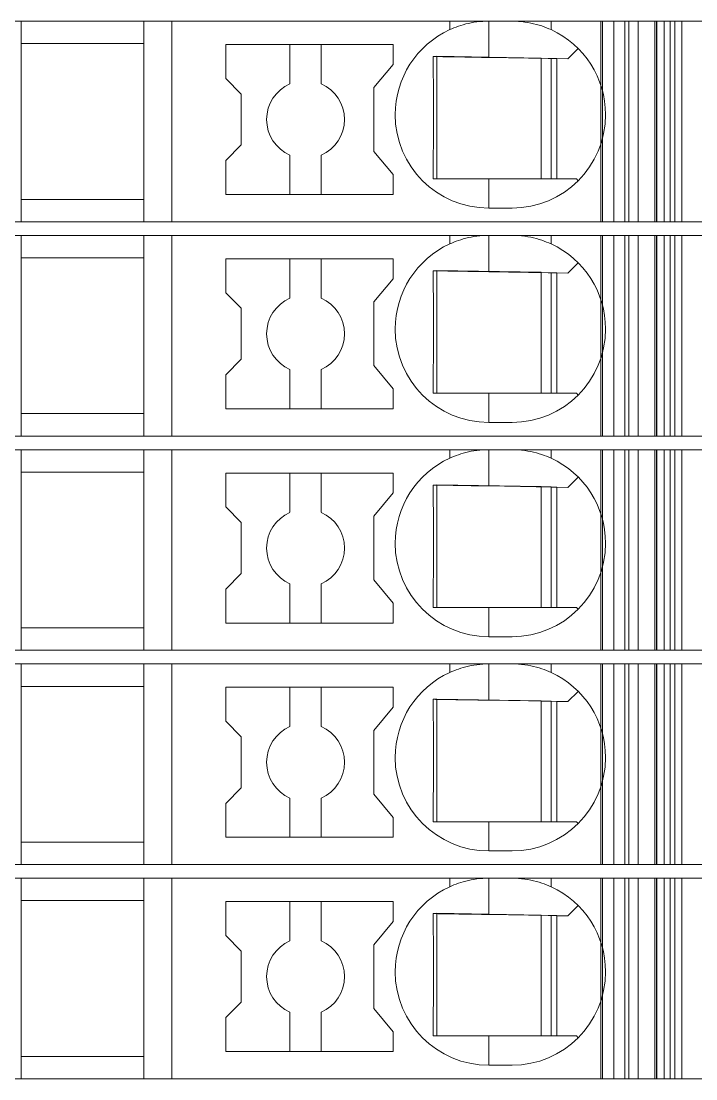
# Model space of a CAD drawing. Header units: millimetres. Extents: x 0 to 1680, y 0 to 1188.
# Drawn here: x 877.05 to 894.37, y 335.65 to 362.8 of the extents above; entities that cross this region are included whole.
import ezdxf
from ezdxf.enums import TextEntityAlignment as Align

# ---------------------------------------------------------------- set-up
doc = ezdxf.new("R2010")
doc.units = ezdxf.units.MM
for name, color, linetype, lineweight in [('EPLAN309', 5, 'Continuous', 5), ('EPLAN493', 5, 'Continuous', 5), ('MAIN-1', 7, 'Continuous', 5), ('MAIN-2', 7, 'Continuous', 5)]:
    doc.layers.add(name, color=color, linetype=linetype, lineweight=lineweight)
doc.styles.add('Tahoma', font='')
doc.styles.get('Tahoma').set_extended_font_data('Tahoma')

# ---------------------------------------------------------------- blocks, each defined once
blk = doc.blocks.new('EPLSYM_LibrarySPECIAL_Symbol12_Variant0_Placement8_1')
at = {"layer": 'EPLAN309', "lineweight": 13, "ltscale": 16}
blk.add_lwpolyline([(0, -5.15), (68.15, -5.15), (68.15, 0), (0, 0)], close=True, dxfattribs=at)
at = {"layer": 'EPLAN493', "color": 5, "style": 'Tahoma'}
blk.add_attdef('17_20450', text='', height=2.3478, dxfattribs=at).set_placement((0, -21.83478), align=Align.MIDDLE_RIGHT)
blk = doc.blocks.new('EPLSYM_LibrarySPECIAL_Symbol12_Variant0_Placement8_2')
at = {"layer": 'EPLAN309', "lineweight": 13, "ltscale": 16}
blk.add_lwpolyline([(0, -5.15), (68.15, -5.15), (68.15, 0), (0, 0)], close=True, dxfattribs=at)
at = {"layer": 'EPLAN493', "color": 5, "style": 'Tahoma'}
blk.add_attdef('17_20450', text='', height=2.3478, dxfattribs=at).set_placement((0, -21.83478), align=Align.MIDDLE_RIGHT)
blk = doc.blocks.new('EPLSYM_LibrarySPECIAL_Symbol12_Variant0_Placement8_3')
at = {"layer": 'EPLAN309', "lineweight": 13, "ltscale": 16}
blk.add_lwpolyline([(0, -5.15), (68.15, -5.15), (68.15, 0), (0, 0)], close=True, dxfattribs=at)
at = {"layer": 'EPLAN493', "color": 5, "style": 'Tahoma'}
blk.add_attdef('17_20450', text='', height=2.3478, dxfattribs=at).set_placement((0, -21.83478), align=Align.MIDDLE_RIGHT)
blk = doc.blocks.new('EPLSYM_LibrarySPECIAL_Symbol12_Variant0_Placement8_4')
at = {"layer": 'EPLAN309', "lineweight": 13, "ltscale": 16}
blk.add_lwpolyline([(0, -5.15), (68.15, -5.15), (68.15, 0), (0, 0)], close=True, dxfattribs=at)
at = {"layer": 'EPLAN493', "color": 5, "style": 'Tahoma'}
blk.add_attdef('17_20450', text='', height=2.3478, dxfattribs=at).set_placement((0, -21.83478), align=Align.MIDDLE_RIGHT)
blk = doc.blocks.new('EPLSYM_LibrarySPECIAL_Symbol12_Variant0_Placement8_5')
at = {"layer": 'EPLAN309', "lineweight": 13, "ltscale": 16}
blk.add_lwpolyline([(0, -5.15), (68.15, -5.15), (68.15, 0), (0, 0)], close=True, dxfattribs=at)
at = {"layer": 'EPLAN493', "color": 5, "style": 'Tahoma'}
blk.add_attdef('17_20450', text='', height=2.3478, dxfattribs=at).set_placement((0, -21.83478), align=Align.MIDDLE_RIGHT)

msp = doc.modelspace()

# ---------------------------------------------------------------- linework, layer by layer
at = {"layer": 'MAIN-1'}
for p, q in [((877.05, 362.8), (880.2, 362.8)), ((877.05, 362.8), (877.05, 357.65)), ((880.919, 362.8), (880.2, 362.8)), ((880.2, 357.65), (880.2, 362.8)), ((888.05, 362.8), (880.919, 362.8)), ((880.919, 362.8), (880.919, 357.65)), ((888.05, 362.8), (889.05, 362.8)), ((888.05, 362.582), (888.05, 362.8)), ((888.463, 362.727), (888.397, 362.709)), ((888.531, 362.743), (888.463, 362.727)), ((888.601, 362.758), (888.531, 362.743)), ((888.673, 362.77), (888.601, 362.758)), ((888.746, 362.781), (888.673, 362.77)), ((888.821, 362.789), (888.746, 362.781)), ((888.897, 362.795), (888.821, 362.789)), ((888.973, 362.799), (888.897, 362.795)), ((889.05, 362.8), (888.973, 362.799)), ((889.05, 361.868), (889.05, 362.8)), ((889.05, 362.8), (889.65, 362.8)), ((889.65, 362.8), (889.732, 362.799)), ((890.65, 362.8), (889.65, 362.8)), ((889.732, 362.799), (889.814, 362.794)), ((889.814, 362.794), (889.896, 362.787)), ((889.896, 362.787), (889.975, 362.778)), ((889.975, 362.778), (890.053, 362.766)), ((890.053, 362.766), (890.13, 362.752)), ((890.13, 362.752), (890.204, 362.735)), ((890.204, 362.735), (890.275, 362.717)), ((890.65, 362.8), (893.704, 362.8)), ((890.65, 362.582), (890.65, 362.8)), ((893.832, 362.8), (893.704, 362.8)), ((893.704, 357.65), (893.704, 362.8)), ((893.832, 362.8), (894.367, 362.8)), ((893.832, 357.65), (893.832, 362.8)), ((888.102, 362.605), (888.05, 362.582)), ((888.156, 362.627), (888.102, 362.605)), ((888.213, 362.649), (888.156, 362.627)), ((888.272, 362.67), (888.213, 362.649)), ((888.333, 362.69), (888.272, 362.67)), ((888.397, 362.709), (888.333, 362.69)), ((890.275, 362.717), (890.345, 362.697)), ((890.345, 362.697), (890.411, 362.676)), ((890.411, 362.676), (890.475, 362.654)), ((890.475, 362.654), (890.536, 362.631)), ((890.536, 362.631), (890.594, 362.606)), ((890.594, 362.606), (890.65, 362.582)), ((877.05, 362.225), (880.2, 362.225)), ((882.3, 362.2), (882.3, 361.329)), ((882.3, 362.2), (886.6, 362.2)), ((883.95, 362.2), (883.95, 361.192)), ((884.75, 361.192), (884.75, 362.2)), ((886.6, 361.689), (886.6, 362.2)), ((891.083, 361.833), (891.347, 362.097)), ((886.1, 361.093), (886.6, 361.689)), ((887.624, 361.892), (887.625, 361.822)), ((887.685, 361.891), (887.624, 361.892)), ((887.625, 361.822), (887.625, 361.75)), ((887.625, 361.75), (887.626, 361.677)), ((887.626, 361.677), (887.627, 361.603)), ((887.746, 361.89), (887.685, 361.891)), ((887.721, 361.891), (887.721, 358.75)), ((887.809, 361.889), (887.746, 361.89)), ((887.873, 361.888), (887.809, 361.889)), ((887.937, 361.887), (887.873, 361.888)), ((888.003, 361.886), (887.937, 361.887)), ((888.071, 361.885), (888.003, 361.886)), ((888.14, 361.884), (888.071, 361.885)), ((888.21, 361.882), (888.14, 361.884)), ((888.283, 361.881), (888.21, 361.882)), ((888.358, 361.88), (888.283, 361.881)), ((888.435, 361.879), (888.358, 361.88)), ((888.514, 361.877), (888.435, 361.879)), ((888.597, 361.876), (888.514, 361.877)), ((888.682, 361.875), (888.597, 361.876)), ((888.771, 361.873), (888.682, 361.875)), ((888.862, 361.871), (888.771, 361.873)), ((888.955, 361.87), (888.862, 361.871)), ((889.05, 361.868), (888.955, 361.87)), ((889.05, 361.868), (891.083, 361.833)), ((890.4, 361.845), (890.4, 358.75)), ((890.65, 358.75), (890.65, 361.84)), ((890.8, 361.838), (890.8, 358.75)), ((887.627, 361.603), (887.628, 361.527)), ((887.628, 361.527), (887.628, 361.449)), ((887.628, 361.449), (887.629, 361.37)), ((887.629, 361.37), (887.63, 361.288)), ((882.7, 360.929), (882.3, 361.329)), ((887.63, 361.288), (887.63, 361.204)), ((887.63, 361.204), (887.631, 361.117)), ((887.631, 361.117), (887.631, 361.026)), ((882.7, 360.929), (882.7, 359.621)), ((886.1, 361.093), (886.1, 359.457)), ((887.631, 361.026), (887.632, 360.932)), ((887.632, 360.932), (887.633, 360.834)), ((887.633, 360.834), (887.633, 360.731)), ((887.633, 360.731), (887.633, 360.624)), ((887.633, 360.624), (887.633, 360.513)), ((887.633, 360.513), (887.634, 360.4)), ((887.634, 360.4), (887.633, 360.279)), ((887.633, 360.047), (887.632, 359.938)), ((887.633, 360.279), (887.633, 360.161)), ((887.633, 360.161), (887.633, 360.047)), ((887.632, 359.834), (887.631, 359.734)), ((887.632, 359.938), (887.632, 359.834)), ((882.7, 359.621), (882.3, 359.221)), ((887.63, 359.548), (887.629, 359.459)), ((887.631, 359.639), (887.63, 359.548)), ((887.631, 359.734), (887.631, 359.639)), ((882.3, 359.221), (882.3, 358.35)), ((883.95, 359.358), (883.95, 358.35)), ((884.75, 359.358), (884.75, 358.35)), ((886.1, 359.457), (886.6, 358.861)), ((887.627, 359.208), (887.626, 359.129)), ((887.628, 359.29), (887.627, 359.208)), ((887.629, 359.459), (887.628, 359.373)), ((887.628, 359.373), (887.628, 359.29)), ((887.625, 359.05), (887.624, 358.974)), ((887.624, 358.974), (887.624, 358.898)), ((887.626, 359.129), (887.625, 359.05)), ((886.6, 358.35), (886.6, 358.861)), ((887.623, 358.824), (887.622, 358.75)), ((887.622, 358.75), (887.683, 358.75)), ((887.624, 358.898), (887.623, 358.824)), ((887.683, 358.75), (887.746, 358.75)), ((887.746, 358.75), (887.809, 358.75)), ((887.809, 358.75), (887.873, 358.75)), ((887.873, 358.75), (887.939, 358.75)), ((887.939, 358.75), (888.005, 358.75)), ((888.005, 358.75), (888.074, 358.75)), ((888.074, 358.75), (888.144, 358.75)), ((888.144, 358.75), (888.215, 358.75)), ((888.215, 358.75), (888.289, 358.75)), ((888.289, 358.75), (888.364, 358.75)), ((888.364, 358.75), (888.442, 358.75)), ((888.442, 358.75), (888.522, 358.75)), ((888.522, 358.75), (888.605, 358.75)), ((888.605, 358.75), (888.69, 358.75)), ((888.69, 358.75), (888.778, 358.75)), ((888.778, 358.75), (888.867, 358.75)), ((888.867, 358.75), (888.958, 358.75)), ((888.958, 358.75), (889.05, 358.75)), ((889.05, 358.75), (891.3, 358.75)), ((889.05, 358.75), (889.05, 358)), ((891.347, 358.703), (891.3, 358.75)), ((877.05, 358.225), (880.2, 358.225)), ((886.6, 358.35), (882.3, 358.35)), ((889.65, 358), (889.05, 358)), ((877.05, 357.65), (880.2, 357.65)), ((880.919, 357.65), (880.2, 357.65)), ((880.919, 357.65), (893.704, 357.65)), ((892.544, 357.65), (892.544, 357.65)), ((892.65, 357.65), (892.65, 357.65)), ((893.832, 357.65), (893.704, 357.65)), ((893.832, 357.65), (894.367, 357.65)), ((877.05, 357.3), (880.2, 357.3)), ((877.05, 357.3), (877.05, 352.15)), ((880.919, 357.3), (880.2, 357.3)), ((880.2, 352.15), (880.2, 357.3)), ((888.05, 357.3), (880.919, 357.3)), ((880.919, 357.3), (880.919, 352.15)), ((888.05, 357.3), (889.05, 357.3)), ((888.05, 357.082), (888.05, 357.3)), ((888.897, 357.295), (888.821, 357.289)), ((888.973, 357.299), (888.897, 357.295)), ((889.05, 357.3), (888.973, 357.299)), ((889.05, 356.368), (889.05, 357.3)), ((889.05, 357.3), (889.65, 357.3)), ((889.65, 357.3), (889.732, 357.299)), ((890.65, 357.3), (889.65, 357.3)), ((889.732, 357.299), (889.814, 357.294)), ((889.814, 357.294), (889.896, 357.287)), ((890.65, 357.3), (893.704, 357.3)), ((890.65, 357.082), (890.65, 357.3)), ((893.832, 357.3), (893.704, 357.3)), ((893.704, 352.15), (893.704, 357.3)), ((893.832, 357.3), (894.367, 357.3)), ((893.832, 352.15), (893.832, 357.3)), ((888.102, 357.105), (888.05, 357.082)), ((888.156, 357.127), (888.102, 357.105)), ((888.213, 357.149), (888.156, 357.127)), ((888.272, 357.17), (888.213, 357.149)), ((888.333, 357.19), (888.272, 357.17)), ((888.397, 357.209), (888.333, 357.19)), ((888.463, 357.227), (888.397, 357.209)), ((888.531, 357.243), (888.463, 357.227)), ((888.601, 357.258), (888.531, 357.243)), ((888.673, 357.27), (888.601, 357.258)), ((888.746, 357.281), (888.673, 357.27)), ((888.821, 357.289), (888.746, 357.281)), ((889.896, 357.287), (889.975, 357.278)), ((889.975, 357.278), (890.053, 357.266)), ((890.053, 357.266), (890.13, 357.252)), ((890.13, 357.252), (890.204, 357.235)), ((890.204, 357.235), (890.275, 357.217)), ((890.275, 357.217), (890.345, 357.197)), ((890.345, 357.197), (890.411, 357.176)), ((890.411, 357.176), (890.475, 357.154)), ((890.475, 357.154), (890.536, 357.131)), ((890.536, 357.131), (890.594, 357.106)), ((890.594, 357.106), (890.65, 357.082)), ((877.05, 356.725), (880.2, 356.725)), ((882.3, 356.7), (882.3, 355.829)), ((882.3, 356.7), (886.6, 356.7)), ((883.95, 356.7), (883.95, 355.692)), ((884.75, 355.692), (884.75, 356.7)), ((886.6, 356.189), (886.6, 356.7)), ((891.083, 356.333), (891.347, 356.597)), ((887.624, 356.392), (887.625, 356.322)), ((887.685, 356.391), (887.624, 356.392)), ((887.625, 356.322), (887.625, 356.25)), ((887.625, 356.25), (887.626, 356.177)), ((887.746, 356.39), (887.685, 356.391)), ((887.721, 356.391), (887.721, 353.25)), ((887.809, 356.389), (887.746, 356.39)), ((887.873, 356.388), (887.809, 356.389)), ((887.937, 356.387), (887.873, 356.388)), ((888.003, 356.386), (887.937, 356.387)), ((888.071, 356.385), (888.003, 356.386)), ((888.14, 356.384), (888.071, 356.385)), ((888.21, 356.382), (888.14, 356.384)), ((888.283, 356.381), (888.21, 356.382)), ((888.358, 356.38), (888.283, 356.381)), ((888.435, 356.379), (888.358, 356.38)), ((888.514, 356.377), (888.435, 356.379)), ((888.597, 356.376), (888.514, 356.377)), ((888.682, 356.375), (888.597, 356.376)), ((888.771, 356.373), (888.682, 356.375)), ((888.862, 356.371), (888.771, 356.373)), ((888.955, 356.37), (888.862, 356.371)), ((889.05, 356.368), (888.955, 356.37)), ((889.05, 356.368), (891.083, 356.333)), ((890.4, 356.345), (890.4, 353.25)), ((890.65, 353.25), (890.65, 356.34)), ((890.8, 356.338), (890.8, 353.25)), ((886.1, 355.593), (886.6, 356.189)), ((887.626, 356.177), (887.627, 356.103)), ((887.627, 356.103), (887.628, 356.027)), ((887.628, 356.027), (887.628, 355.949)), ((887.628, 355.949), (887.629, 355.87)), ((882.7, 355.429), (882.3, 355.829)), ((887.629, 355.87), (887.63, 355.788)), ((887.63, 355.788), (887.63, 355.704)), ((887.63, 355.704), (887.631, 355.617)), ((882.7, 355.429), (882.7, 354.121)), ((886.1, 355.593), (886.1, 353.957)), ((887.631, 355.617), (887.631, 355.526)), ((887.631, 355.526), (887.632, 355.432)), ((887.632, 355.432), (887.633, 355.334)), ((887.633, 355.334), (887.633, 355.231)), ((887.633, 355.231), (887.633, 355.124)), ((887.633, 355.124), (887.633, 355.013)), ((887.633, 355.013), (887.634, 354.9)), ((887.634, 354.9), (887.633, 354.779)), ((887.633, 354.779), (887.633, 354.661)), ((887.633, 354.661), (887.633, 354.547)), ((887.632, 354.334), (887.631, 354.234)), ((887.633, 354.547), (887.632, 354.438)), ((887.632, 354.438), (887.632, 354.334)), ((882.7, 354.121), (882.3, 353.721)), ((887.63, 354.048), (887.629, 353.959)), ((887.631, 354.139), (887.63, 354.048)), ((887.631, 354.234), (887.631, 354.139)), ((883.95, 353.858), (883.95, 352.85)), ((884.75, 353.858), (884.75, 352.85)), ((886.1, 353.957), (886.6, 353.361)), ((887.628, 353.79), (887.627, 353.708)), ((887.629, 353.959), (887.628, 353.873)), ((887.628, 353.873), (887.628, 353.79)), ((882.3, 353.721), (882.3, 352.85)), ((887.625, 353.55), (887.624, 353.474)), ((887.626, 353.629), (887.625, 353.55)), ((887.627, 353.708), (887.626, 353.629)), ((886.6, 352.85), (886.6, 353.361)), ((887.623, 353.324), (887.622, 353.25)), ((887.622, 353.25), (887.683, 353.25)), ((887.624, 353.398), (887.623, 353.324)), ((887.624, 353.474), (887.624, 353.398)), ((887.683, 353.25), (887.746, 353.25)), ((887.746, 353.25), (887.809, 353.25)), ((887.809, 353.25), (887.873, 353.25)), ((887.873, 353.25), (887.939, 353.25)), ((887.939, 353.25), (888.005, 353.25)), ((888.005, 353.25), (888.074, 353.25)), ((888.074, 353.25), (888.144, 353.25)), ((888.144, 353.25), (888.215, 353.25)), ((888.215, 353.25), (888.289, 353.25)), ((888.289, 353.25), (888.364, 353.25)), ((888.364, 353.25), (888.442, 353.25)), ((888.442, 353.25), (888.522, 353.25)), ((888.522, 353.25), (888.605, 353.25)), ((888.605, 353.25), (888.69, 353.25)), ((888.69, 353.25), (888.778, 353.25)), ((888.778, 353.25), (888.867, 353.25)), ((888.867, 353.25), (888.958, 353.25)), ((888.958, 353.25), (889.05, 353.25)), ((889.05, 353.25), (891.3, 353.25)), ((889.05, 353.25), (889.05, 352.5)), ((891.347, 353.203), (891.3, 353.25)), ((877.05, 352.725), (880.2, 352.725)), ((886.6, 352.85), (882.3, 352.85)), ((889.65, 352.5), (889.05, 352.5)), ((877.05, 352.15), (880.2, 352.15)), ((880.919, 352.15), (880.2, 352.15)), ((880.919, 352.15), (893.704, 352.15)), ((892.544, 352.15), (892.544, 352.15)), ((892.65, 352.15), (892.65, 352.15)), ((893.832, 352.15), (893.704, 352.15)), ((893.832, 352.15), (894.367, 352.15)), ((877.05, 351.8), (880.2, 351.8)), ((877.05, 351.8), (877.05, 346.65)), ((880.919, 351.8), (880.2, 351.8)), ((880.2, 346.65), (880.2, 351.8)), ((888.05, 351.8), (880.919, 351.8)), ((880.919, 351.8), (880.919, 346.65)), ((888.05, 351.8), (889.05, 351.8)), ((888.05, 351.582), (888.05, 351.8)), ((888.102, 351.605), (888.05, 351.582)), ((888.156, 351.627), (888.102, 351.605)), ((888.213, 351.649), (888.156, 351.627)), ((888.272, 351.67), (888.213, 351.649)), ((888.333, 351.69), (888.272, 351.67)), ((888.397, 351.709), (888.333, 351.69)), ((888.463, 351.727), (888.397, 351.709)), ((888.531, 351.743), (888.463, 351.727)), ((888.601, 351.758), (888.531, 351.743)), ((888.673, 351.77), (888.601, 351.758)), ((888.746, 351.781), (888.673, 351.77)), ((888.821, 351.789), (888.746, 351.781)), ((888.897, 351.795), (888.821, 351.789)), ((888.973, 351.799), (888.897, 351.795)), ((889.05, 351.8), (888.973, 351.799)), ((889.05, 350.868), (889.05, 351.8)), ((889.05, 351.8), (889.65, 351.8)), ((889.65, 351.8), (889.732, 351.799)), ((890.65, 351.8), (889.65, 351.8)), ((889.732, 351.799), (889.814, 351.794)), ((889.814, 351.794), (889.896, 351.787)), ((889.896, 351.787), (889.975, 351.778)), ((889.975, 351.778), (890.053, 351.766)), ((890.053, 351.766), (890.13, 351.752)), ((890.13, 351.752), (890.204, 351.735)), ((890.204, 351.735), (890.275, 351.717)), ((890.275, 351.717), (890.345, 351.697)), ((890.345, 351.697), (890.411, 351.676)), ((890.411, 351.676), (890.475, 351.654)), ((890.475, 351.654), (890.536, 351.631)), ((890.536, 351.631), (890.594, 351.606)), ((890.594, 351.606), (890.65, 351.582)), ((890.65, 351.8), (893.704, 351.8)), ((890.65, 351.582), (890.65, 351.8)), ((893.832, 351.8), (893.704, 351.8)), ((893.704, 346.65), (893.704, 351.8)), ((893.832, 351.8), (894.367, 351.8)), ((893.832, 346.65), (893.832, 351.8)), ((877.05, 351.225), (880.2, 351.225)), ((882.3, 351.2), (882.3, 350.329)), ((882.3, 351.2), (886.6, 351.2)), ((883.95, 351.2), (883.95, 350.192)), ((884.75, 350.192), (884.75, 351.2)), ((886.6, 350.689), (886.6, 351.2)), ((891.083, 350.833), (891.347, 351.097)), ((887.624, 350.892), (887.625, 350.822)), ((887.685, 350.891), (887.624, 350.892)), ((887.625, 350.822), (887.625, 350.75)), ((887.746, 350.89), (887.685, 350.891)), ((887.721, 350.891), (887.721, 347.75)), ((887.809, 350.889), (887.746, 350.89)), ((887.873, 350.888), (887.809, 350.889)), ((887.937, 350.887), (887.873, 350.888)), ((888.003, 350.886), (887.937, 350.887)), ((888.071, 350.885), (888.003, 350.886)), ((888.14, 350.884), (888.071, 350.885)), ((888.21, 350.882), (888.14, 350.884)), ((888.283, 350.881), (888.21, 350.882)), ((888.358, 350.88), (888.283, 350.881)), ((888.435, 350.879), (888.358, 350.88)), ((888.514, 350.877), (888.435, 350.879)), ((888.597, 350.876), (888.514, 350.877)), ((888.682, 350.875), (888.597, 350.876)), ((888.771, 350.873), (888.682, 350.875)), ((888.862, 350.871), (888.771, 350.873)), ((888.955, 350.87), (888.862, 350.871)), ((889.05, 350.868), (888.955, 350.87)), ((889.05, 350.868), (891.083, 350.833)), ((890.4, 350.845), (890.4, 347.75)), ((890.65, 347.75), (890.65, 350.84)), ((890.8, 350.838), (890.8, 347.75)), ((886.1, 350.093), (886.6, 350.689)), ((887.625, 350.75), (887.626, 350.677)), ((887.626, 350.677), (887.627, 350.603)), ((887.627, 350.603), (887.628, 350.527)), ((887.628, 350.527), (887.628, 350.449)), ((882.7, 349.929), (882.3, 350.329)), ((887.628, 350.449), (887.629, 350.37)), ((887.629, 350.37), (887.63, 350.288)), ((887.63, 350.288), (887.63, 350.204)), ((886.1, 350.093), (886.1, 348.457)), ((887.63, 350.204), (887.631, 350.117)), ((887.631, 350.117), (887.631, 350.026)), ((887.631, 350.026), (887.632, 349.932)), ((882.7, 349.929), (882.7, 348.621)), ((887.632, 349.932), (887.633, 349.834)), ((887.633, 349.834), (887.633, 349.731)), ((887.633, 349.731), (887.633, 349.624)), ((887.633, 349.624), (887.633, 349.513)), ((887.633, 349.513), (887.634, 349.4)), ((887.634, 349.4), (887.633, 349.279)), ((887.633, 349.279), (887.633, 349.161)), ((887.633, 349.161), (887.633, 349.047)), ((887.633, 349.047), (887.632, 348.938)), ((887.632, 348.938), (887.632, 348.834)), ((882.7, 348.621), (882.3, 348.221)), ((887.631, 348.639), (887.63, 348.548)), ((887.632, 348.834), (887.631, 348.734)), ((887.631, 348.734), (887.631, 348.639)), ((883.95, 348.358), (883.95, 347.35)), ((884.75, 348.358), (884.75, 347.35)), ((886.1, 348.457), (886.6, 347.861)), ((887.629, 348.459), (887.628, 348.373)), ((887.628, 348.373), (887.628, 348.29)), ((887.63, 348.548), (887.629, 348.459)), ((882.3, 348.221), (882.3, 347.35)), ((887.626, 348.129), (887.625, 348.05)), ((887.627, 348.208), (887.626, 348.129)), ((887.628, 348.29), (887.627, 348.208)), ((886.6, 347.35), (886.6, 347.861)), ((887.623, 347.824), (887.622, 347.75)), ((887.624, 347.898), (887.623, 347.824)), ((887.625, 348.05), (887.624, 347.974)), ((887.624, 347.974), (887.624, 347.898)), ((887.622, 347.75), (887.683, 347.75)), ((887.683, 347.75), (887.746, 347.75)), ((887.746, 347.75), (887.809, 347.75)), ((887.809, 347.75), (887.873, 347.75)), ((887.873, 347.75), (887.939, 347.75)), ((887.939, 347.75), (888.005, 347.75)), ((888.005, 347.75), (888.074, 347.75)), ((888.074, 347.75), (888.144, 347.75)), ((888.144, 347.75), (888.215, 347.75)), ((888.215, 347.75), (888.289, 347.75)), ((888.289, 347.75), (888.364, 347.75)), ((888.364, 347.75), (888.442, 347.75)), ((888.442, 347.75), (888.522, 347.75)), ((888.522, 347.75), (888.605, 347.75)), ((888.605, 347.75), (888.69, 347.75)), ((888.69, 347.75), (888.778, 347.75)), ((888.778, 347.75), (888.867, 347.75)), ((888.867, 347.75), (888.958, 347.75)), ((888.958, 347.75), (889.05, 347.75)), ((889.05, 347.75), (891.3, 347.75)), ((889.05, 347.75), (889.05, 347)), ((891.347, 347.703), (891.3, 347.75)), ((886.6, 347.35), (882.3, 347.35)), ((877.05, 347.225), (880.2, 347.225)), ((889.65, 347), (889.05, 347)), ((877.05, 346.65), (880.2, 346.65)), ((880.919, 346.65), (880.2, 346.65)), ((880.919, 346.65), (893.704, 346.65)), ((892.544, 346.65), (892.544, 346.65)), ((892.65, 346.65), (892.65, 346.65)), ((893.832, 346.65), (893.704, 346.65)), ((893.832, 346.65), (894.367, 346.65)), ((877.05, 346.3), (880.2, 346.3)), ((877.05, 346.3), (877.05, 341.15)), ((880.919, 346.3), (880.2, 346.3)), ((880.2, 341.15), (880.2, 346.3)), ((888.05, 346.3), (880.919, 346.3)), ((880.919, 346.3), (880.919, 341.15)), ((888.05, 346.3), (889.05, 346.3)), ((888.05, 346.082), (888.05, 346.3)), ((888.272, 346.17), (888.213, 346.149)), ((888.333, 346.19), (888.272, 346.17)), ((888.397, 346.209), (888.333, 346.19)), ((888.463, 346.227), (888.397, 346.209)), ((888.531, 346.243), (888.463, 346.227)), ((888.601, 346.258), (888.531, 346.243)), ((888.673, 346.27), (888.601, 346.258)), ((888.746, 346.281), (888.673, 346.27)), ((888.821, 346.289), (888.746, 346.281)), ((888.897, 346.295), (888.821, 346.289)), ((888.973, 346.299), (888.897, 346.295)), ((889.05, 346.3), (888.973, 346.299)), ((889.05, 345.368), (889.05, 346.3)), ((889.05, 346.3), (889.65, 346.3)), ((889.65, 346.3), (889.732, 346.299)), ((890.65, 346.3), (889.65, 346.3)), ((889.732, 346.299), (889.814, 346.294)), ((889.814, 346.294), (889.896, 346.287)), ((889.896, 346.287), (889.975, 346.278)), ((889.975, 346.278), (890.053, 346.266)), ((890.053, 346.266), (890.13, 346.252)), ((890.13, 346.252), (890.204, 346.235)), ((890.204, 346.235), (890.275, 346.217)), ((890.275, 346.217), (890.345, 346.197)), ((890.345, 346.197), (890.411, 346.176)), ((890.411, 346.176), (890.475, 346.154)), ((890.65, 346.3), (893.704, 346.3)), ((890.65, 346.082), (890.65, 346.3)), ((893.832, 346.3), (893.704, 346.3)), ((893.704, 341.15), (893.704, 346.3)), ((893.832, 346.3), (894.367, 346.3)), ((893.832, 341.15), (893.832, 346.3)), ((888.102, 346.105), (888.05, 346.082)), ((888.156, 346.127), (888.102, 346.105)), ((888.213, 346.149), (888.156, 346.127)), ((890.475, 346.154), (890.536, 346.131)), ((890.536, 346.131), (890.594, 346.106)), ((890.594, 346.106), (890.65, 346.082)), ((877.05, 345.725), (880.2, 345.725)), ((882.3, 345.7), (882.3, 344.829)), ((882.3, 345.7), (886.6, 345.7)), ((883.95, 345.7), (883.95, 344.692)), ((884.75, 344.692), (884.75, 345.7)), ((886.6, 345.189), (886.6, 345.7)), ((887.624, 345.392), (887.625, 345.322)), ((887.685, 345.391), (887.624, 345.392)), ((887.746, 345.39), (887.685, 345.391)), ((887.721, 345.391), (887.721, 342.25)), ((887.809, 345.389), (887.746, 345.39)), ((887.873, 345.388), (887.809, 345.389)), ((887.937, 345.387), (887.873, 345.388)), ((888.003, 345.386), (887.937, 345.387)), ((888.071, 345.385), (888.003, 345.386)), ((888.14, 345.384), (888.071, 345.385)), ((888.21, 345.382), (888.14, 345.384)), ((888.283, 345.381), (888.21, 345.382)), ((888.358, 345.38), (888.283, 345.381)), ((888.435, 345.379), (888.358, 345.38)), ((888.514, 345.377), (888.435, 345.379)), ((888.597, 345.376), (888.514, 345.377)), ((888.682, 345.375), (888.597, 345.376)), ((888.771, 345.373), (888.682, 345.375)), ((888.862, 345.371), (888.771, 345.373)), ((888.955, 345.37), (888.862, 345.371)), ((889.05, 345.368), (888.955, 345.37)), ((889.05, 345.368), (891.083, 345.333)), ((891.083, 345.333), (891.347, 345.597)), ((886.1, 344.593), (886.6, 345.189)), ((887.625, 345.322), (887.625, 345.25)), ((887.625, 345.25), (887.626, 345.177)), ((887.626, 345.177), (887.627, 345.103)), ((887.627, 345.103), (887.628, 345.027)), ((890.4, 345.345), (890.4, 342.25)), ((890.65, 342.25), (890.65, 345.34)), ((890.8, 345.338), (890.8, 342.25)), ((882.7, 344.429), (882.3, 344.829)), ((887.628, 345.027), (887.628, 344.949)), ((887.628, 344.949), (887.629, 344.87)), ((887.629, 344.87), (887.63, 344.788)), ((886.1, 344.593), (886.1, 342.957)), ((887.63, 344.788), (887.63, 344.704)), ((887.63, 344.704), (887.631, 344.617)), ((887.631, 344.617), (887.631, 344.526)), ((882.7, 344.429), (882.7, 343.121)), ((887.631, 344.526), (887.632, 344.432)), ((887.632, 344.432), (887.633, 344.334)), ((887.633, 344.334), (887.633, 344.231)), ((887.633, 344.231), (887.633, 344.124)), ((887.633, 344.124), (887.633, 344.013)), ((887.633, 344.013), (887.634, 343.9)), ((887.634, 343.9), (887.633, 343.779)), ((887.633, 343.779), (887.633, 343.661)), ((887.633, 343.547), (887.632, 343.438)), ((887.633, 343.661), (887.633, 343.547)), ((887.632, 343.334), (887.631, 343.234)), ((887.631, 343.234), (887.631, 343.139)), ((887.632, 343.438), (887.632, 343.334)), ((882.7, 343.121), (882.3, 342.721)), ((886.1, 342.957), (886.6, 342.361)), ((887.629, 342.959), (887.628, 342.873)), ((887.63, 343.048), (887.629, 342.959)), ((887.631, 343.139), (887.63, 343.048)), ((882.3, 342.721), (882.3, 341.85)), ((883.95, 342.858), (883.95, 341.85)), ((884.75, 342.858), (884.75, 341.85)), ((887.627, 342.708), (887.626, 342.629)), ((887.628, 342.79), (887.627, 342.708)), ((887.628, 342.873), (887.628, 342.79)), ((887.624, 342.398), (887.623, 342.324)), ((887.625, 342.55), (887.624, 342.474)), ((887.624, 342.474), (887.624, 342.398)), ((887.626, 342.629), (887.625, 342.55)), ((886.6, 341.85), (886.6, 342.361)), ((887.623, 342.324), (887.622, 342.25)), ((887.622, 342.25), (887.683, 342.25)), ((887.683, 342.25), (887.746, 342.25)), ((887.746, 342.25), (887.809, 342.25)), ((887.809, 342.25), (887.873, 342.25)), ((887.873, 342.25), (887.939, 342.25)), ((887.939, 342.25), (888.005, 342.25)), ((888.005, 342.25), (888.074, 342.25)), ((888.074, 342.25), (888.144, 342.25)), ((888.144, 342.25), (888.215, 342.25)), ((888.215, 342.25), (888.289, 342.25)), ((888.289, 342.25), (888.364, 342.25)), ((888.364, 342.25), (888.442, 342.25)), ((888.442, 342.25), (888.522, 342.25)), ((888.522, 342.25), (888.605, 342.25)), ((888.605, 342.25), (888.69, 342.25)), ((888.69, 342.25), (888.778, 342.25)), ((888.778, 342.25), (888.867, 342.25)), ((888.867, 342.25), (888.958, 342.25)), ((888.958, 342.25), (889.05, 342.25)), ((889.05, 342.25), (891.3, 342.25)), ((889.05, 342.25), (889.05, 341.5)), ((891.347, 342.203), (891.3, 342.25)), ((886.6, 341.85), (882.3, 341.85)), ((877.05, 341.725), (880.2, 341.725)), ((889.65, 341.5), (889.05, 341.5)), ((877.05, 341.15), (880.2, 341.15)), ((880.919, 341.15), (880.2, 341.15)), ((880.919, 341.15), (893.704, 341.15)), ((892.544, 341.15), (892.544, 341.15)), ((892.65, 341.15), (892.65, 341.15)), ((893.832, 341.15), (893.704, 341.15)), ((893.832, 341.15), (894.367, 341.15)), ((877.05, 340.8), (880.2, 340.8)), ((877.05, 340.8), (877.05, 335.65)), ((880.919, 340.8), (880.2, 340.8)), ((880.2, 335.65), (880.2, 340.8)), ((888.05, 340.8), (880.919, 340.8)), ((880.919, 340.8), (880.919, 335.65)), ((888.05, 340.8), (889.05, 340.8)), ((888.05, 340.582), (888.05, 340.8)), ((888.531, 340.743), (888.463, 340.727)), ((888.601, 340.758), (888.531, 340.743)), ((888.673, 340.77), (888.601, 340.758)), ((888.746, 340.781), (888.673, 340.77)), ((888.821, 340.789), (888.746, 340.781)), ((888.897, 340.795), (888.821, 340.789)), ((888.973, 340.799), (888.897, 340.795)), ((889.05, 340.8), (888.973, 340.799)), ((889.05, 339.868), (889.05, 340.8)), ((889.05, 340.8), (889.65, 340.8)), ((889.65, 340.8), (889.732, 340.799)), ((890.65, 340.8), (889.65, 340.8)), ((889.732, 340.799), (889.814, 340.794)), ((889.814, 340.794), (889.896, 340.787)), ((889.896, 340.787), (889.975, 340.778)), ((889.975, 340.778), (890.053, 340.766)), ((890.053, 340.766), (890.13, 340.752)), ((890.13, 340.752), (890.204, 340.735)), ((890.204, 340.735), (890.275, 340.717)), ((890.65, 340.8), (893.704, 340.8)), ((890.65, 340.582), (890.65, 340.8)), ((893.832, 340.8), (893.704, 340.8)), ((893.704, 335.65), (893.704, 340.8)), ((893.832, 340.8), (894.367, 340.8)), ((893.832, 335.65), (893.832, 340.8)), ((888.102, 340.605), (888.05, 340.582)), ((888.156, 340.627), (888.102, 340.605)), ((888.213, 340.649), (888.156, 340.627)), ((888.272, 340.67), (888.213, 340.649)), ((888.333, 340.69), (888.272, 340.67)), ((888.397, 340.709), (888.333, 340.69)), ((888.463, 340.727), (888.397, 340.709)), ((890.275, 340.717), (890.345, 340.697)), ((890.345, 340.697), (890.411, 340.676)), ((890.411, 340.676), (890.475, 340.654)), ((890.475, 340.654), (890.536, 340.631)), ((890.536, 340.631), (890.594, 340.606)), ((890.594, 340.606), (890.65, 340.582)), ((877.05, 340.225), (880.2, 340.225)), ((882.3, 340.2), (882.3, 339.329)), ((882.3, 340.2), (886.6, 340.2)), ((883.95, 340.2), (883.95, 339.192)), ((884.75, 339.192), (884.75, 340.2)), ((886.6, 339.689), (886.6, 340.2)), ((891.083, 339.833), (891.347, 340.097)), ((886.1, 339.093), (886.6, 339.689)), ((887.624, 339.892), (887.625, 339.822)), ((887.685, 339.891), (887.624, 339.892)), ((887.625, 339.822), (887.625, 339.75)), ((887.625, 339.75), (887.626, 339.677)), ((887.626, 339.677), (887.627, 339.603)), ((887.746, 339.89), (887.685, 339.891)), ((887.721, 339.891), (887.721, 336.75)), ((887.809, 339.889), (887.746, 339.89)), ((887.873, 339.888), (887.809, 339.889)), ((887.937, 339.887), (887.873, 339.888)), ((888.003, 339.886), (887.937, 339.887)), ((888.071, 339.885), (888.003, 339.886)), ((888.14, 339.884), (888.071, 339.885)), ((888.21, 339.882), (888.14, 339.884)), ((888.283, 339.881), (888.21, 339.882)), ((888.358, 339.88), (888.283, 339.881)), ((888.435, 339.879), (888.358, 339.88)), ((888.514, 339.877), (888.435, 339.879)), ((888.597, 339.876), (888.514, 339.877)), ((888.682, 339.875), (888.597, 339.876)), ((888.771, 339.873), (888.682, 339.875)), ((888.862, 339.871), (888.771, 339.873)), ((888.955, 339.87), (888.862, 339.871)), ((889.05, 339.868), (888.955, 339.87)), ((889.05, 339.868), (891.083, 339.833)), ((890.4, 339.845), (890.4, 336.75)), ((890.65, 336.75), (890.65, 339.84)), ((890.8, 339.838), (890.8, 336.75)), ((887.627, 339.603), (887.628, 339.527)), ((887.628, 339.527), (887.628, 339.449)), ((887.628, 339.449), (887.629, 339.37)), ((882.7, 338.929), (882.3, 339.329)), ((887.629, 339.37), (887.63, 339.288)), ((887.63, 339.288), (887.63, 339.204)), ((887.63, 339.204), (887.631, 339.117)), ((887.631, 339.117), (887.631, 339.026)), ((882.7, 338.929), (882.7, 337.621)), ((886.1, 339.093), (886.1, 337.457)), ((887.631, 339.026), (887.632, 338.932)), ((887.632, 338.932), (887.633, 338.834)), ((887.633, 338.834), (887.633, 338.731)), ((887.633, 338.731), (887.633, 338.624)), ((887.633, 338.624), (887.633, 338.513)), ((887.633, 338.513), (887.634, 338.4)), ((887.634, 338.4), (887.633, 338.279)), ((887.633, 338.047), (887.632, 337.938)), ((887.633, 338.279), (887.633, 338.161)), ((887.633, 338.161), (887.633, 338.047)), ((887.632, 337.834), (887.631, 337.734)), ((887.632, 337.938), (887.632, 337.834)), ((882.7, 337.621), (882.3, 337.221)), ((887.63, 337.548), (887.629, 337.459)), ((887.631, 337.639), (887.63, 337.548)), ((887.631, 337.734), (887.631, 337.639)), ((882.3, 337.221), (882.3, 336.35)), ((883.95, 337.358), (883.95, 336.35)), ((884.75, 337.358), (884.75, 336.35)), ((886.1, 337.457), (886.6, 336.861)), ((887.627, 337.208), (887.626, 337.129)), ((887.628, 337.29), (887.627, 337.208)), ((887.629, 337.459), (887.628, 337.373)), ((887.628, 337.373), (887.628, 337.29)), ((887.625, 337.05), (887.624, 336.974)), ((887.624, 336.974), (887.624, 336.898)), ((887.626, 337.129), (887.625, 337.05)), ((886.6, 336.35), (886.6, 336.861)), ((887.623, 336.824), (887.622, 336.75)), ((887.622, 336.75), (887.683, 336.75)), ((887.624, 336.898), (887.623, 336.824)), ((887.683, 336.75), (887.746, 336.75)), ((887.746, 336.75), (887.809, 336.75)), ((887.809, 336.75), (887.873, 336.75)), ((887.873, 336.75), (887.939, 336.75)), ((887.939, 336.75), (888.005, 336.75)), ((888.005, 336.75), (888.074, 336.75)), ((888.074, 336.75), (888.144, 336.75)), ((888.144, 336.75), (888.215, 336.75)), ((888.215, 336.75), (888.289, 336.75)), ((888.289, 336.75), (888.364, 336.75)), ((888.364, 336.75), (888.442, 336.75)), ((888.442, 336.75), (888.522, 336.75)), ((888.522, 336.75), (888.605, 336.75)), ((888.605, 336.75), (888.69, 336.75)), ((888.69, 336.75), (888.778, 336.75)), ((888.778, 336.75), (888.867, 336.75)), ((888.867, 336.75), (888.958, 336.75)), ((888.958, 336.75), (889.05, 336.75)), ((889.05, 336.75), (891.3, 336.75)), ((889.05, 336.75), (889.05, 336)), ((891.347, 336.703), (891.3, 336.75)), ((877.05, 336.225), (880.2, 336.225)), ((886.6, 336.35), (882.3, 336.35)), ((889.65, 336), (889.05, 336)), ((877.05, 335.65), (880.2, 335.65)), ((880.919, 335.65), (880.2, 335.65)), ((880.919, 335.65), (893.704, 335.65)), ((892.544, 335.65), (892.544, 335.65)), ((892.65, 335.65), (892.65, 335.65)), ((893.832, 335.65), (893.704, 335.65)), ((893.832, 335.65), (894.367, 335.65))]:
    msp.add_line(p, q, dxfattribs=at)
for centre, radius, start, end in [((889.05, 360.4), 2.4, 114.6244, 180), ((889.65, 360.4), 2.4, 0, 65.3756), ((884.35, 360.275), 1, 113.5782, 180), ((884.35, 360.275), 1, 0, 66.4218), ((889.05, 360.4), 2.4, 180, 270), ((889.65, 360.4), 2.4, 270, 0), ((884.35, 360.275), 1, 180, 246.4218), ((884.35, 360.275), 1, 293.5782, 0), ((889.05, 354.9), 2.4, 114.6244, 180), ((889.65, 354.9), 2.4, 0, 65.3756), ((884.35, 354.775), 1, 113.5782, 180), ((884.35, 354.775), 1, 0, 66.4218), ((889.05, 354.9), 2.4, 180, 270), ((889.65, 354.9), 2.4, 270, 0), ((884.35, 354.775), 1, 180, 246.4218), ((884.35, 354.775), 1, 293.5782, 0), ((889.05, 349.4), 2.4, 114.6244, 180), ((889.65, 349.4), 2.4, 0, 65.3756), ((884.35, 349.275), 1, 113.5782, 180), ((884.35, 349.275), 1, 0, 66.4218), ((884.35, 349.275), 1, 180, 246.4218), ((884.35, 349.275), 1, 293.5782, 0), ((889.05, 349.4), 2.4, 180, 270), ((889.65, 349.4), 2.4, 270, 0), ((889.05, 343.9), 2.4, 114.6244, 180), ((889.65, 343.9), 2.4, 0, 65.3756), ((884.35, 343.775), 1, 113.5782, 180), ((884.35, 343.775), 1, 0, 66.4218), ((884.35, 343.775), 1, 180, 246.4218), ((884.35, 343.775), 1, 293.5782, 0), ((889.05, 343.9), 2.4, 180, 270), ((889.65, 343.9), 2.4, 270, 0), ((889.05, 338.4), 2.4, 114.6244, 180), ((889.65, 338.4), 2.4, 0, 65.3756), ((884.35, 338.275), 1, 113.5782, 180), ((884.35, 338.275), 1, 0, 66.4218), ((889.05, 338.4), 2.4, 180, 270), ((889.65, 338.4), 2.4, 270, 0), ((884.35, 338.275), 1, 180, 246.4218), ((884.35, 338.275), 1, 293.5782, 0)]:
    msp.add_arc(centre, radius, start, end, dxfattribs=at)
at = {"layer": 'MAIN-2'}
for p, q in [((891.931, 357.65), (891.931, 362.8)), ((891.971, 362.8), (891.971, 357.65)), ((892.262, 362.8), (892.262, 357.65)), ((892.544, 357.65), (892.544, 362.8)), ((892.65, 357.65), (892.65, 362.8)), ((892.891, 362.8), (892.891, 357.65)), ((893.316, 362.8), (893.316, 357.65)), ((893.361, 362.8), (893.361, 357.65)), ((893.363, 357.65), (893.363, 362.8)), ((893.55, 362.8), (893.55, 357.65)), ((894.008, 357.65), (894.008, 362.8)), ((887.721, 361.9), (887.624, 361.892)), ((887.721, 361.9), (887.721, 361.891)), ((890.4, 361.853), (887.721, 361.9)), ((890.4, 361.848), (890.4, 361.853)), ((890.65, 361.843), (890.4, 361.848)), ((890.4, 361.848), (890.4, 361.845)), ((890.65, 361.843), (890.65, 361.842)), ((890.8, 361.839), (890.65, 361.842)), ((890.65, 361.84), (890.65, 361.842)), ((890.8, 361.838), (890.8, 361.839)), ((890.8, 361.838), (891.083, 361.833)), ((890.8, 361.838), (890.8, 361.838)), ((890.4, 358.75), (890.4, 358.75)), ((890.65, 358.75), (890.65, 358.75)), ((891.347, 358.703), (891.347, 358.703)), ((891.931, 352.15), (891.931, 357.3)), ((891.971, 357.3), (891.971, 352.15)), ((892.262, 357.3), (892.262, 352.15)), ((892.544, 352.15), (892.544, 357.3)), ((892.65, 352.15), (892.65, 357.3)), ((892.891, 357.3), (892.891, 352.15)), ((893.316, 357.3), (893.316, 352.15)), ((893.361, 357.3), (893.361, 352.15)), ((893.363, 352.15), (893.363, 357.3)), ((893.55, 357.3), (893.55, 352.15)), ((894.008, 352.15), (894.008, 357.3)), ((887.721, 356.4), (887.624, 356.392)), ((887.721, 356.4), (887.721, 356.391)), ((890.4, 356.353), (887.721, 356.4)), ((890.4, 356.348), (890.4, 356.353)), ((890.65, 356.343), (890.4, 356.348)), ((890.4, 356.348), (890.4, 356.345)), ((890.65, 356.343), (890.65, 356.342)), ((890.8, 356.339), (890.65, 356.342)), ((890.65, 356.34), (890.65, 356.342)), ((890.8, 356.338), (890.8, 356.339)), ((890.8, 356.338), (891.083, 356.333)), ((890.8, 356.338), (890.8, 356.338)), ((890.4, 353.25), (890.4, 353.25)), ((890.65, 353.25), (890.65, 353.25)), ((891.347, 353.203), (891.347, 353.203)), ((891.931, 346.65), (891.931, 351.8)), ((891.971, 351.8), (891.971, 346.65)), ((892.262, 351.8), (892.262, 346.65)), ((892.544, 346.65), (892.544, 351.8)), ((892.65, 346.65), (892.65, 351.8)), ((892.891, 351.8), (892.891, 346.65)), ((893.316, 351.8), (893.316, 346.65)), ((893.361, 351.8), (893.361, 346.65)), ((893.363, 346.65), (893.363, 351.8)), ((893.55, 351.8), (893.55, 346.65)), ((894.008, 346.65), (894.008, 351.8)), ((887.721, 350.9), (887.624, 350.892)), ((887.721, 350.9), (887.721, 350.891)), ((890.4, 350.853), (887.721, 350.9)), ((890.4, 350.848), (890.4, 350.853)), ((890.65, 350.843), (890.4, 350.848)), ((890.4, 350.848), (890.4, 350.845)), ((890.65, 350.843), (890.65, 350.842)), ((890.8, 350.839), (890.65, 350.842)), ((890.65, 350.84), (890.65, 350.842)), ((890.8, 350.838), (890.8, 350.839)), ((890.8, 350.838), (891.083, 350.833)), ((890.8, 350.838), (890.8, 350.838)), ((890.4, 347.75), (890.4, 347.75)), ((890.65, 347.75), (890.65, 347.75)), ((891.347, 347.703), (891.347, 347.703)), ((891.931, 341.15), (891.931, 346.3)), ((891.971, 346.3), (891.971, 341.15)), ((892.262, 346.3), (892.262, 341.15)), ((892.544, 341.15), (892.544, 346.3)), ((892.65, 341.15), (892.65, 346.3)), ((892.891, 346.3), (892.891, 341.15)), ((893.316, 346.3), (893.316, 341.15)), ((893.361, 346.3), (893.361, 341.15)), ((893.363, 341.15), (893.363, 346.3)), ((893.55, 346.3), (893.55, 341.15)), ((894.008, 341.15), (894.008, 346.3)), ((887.721, 345.4), (887.624, 345.392)), ((887.721, 345.4), (887.721, 345.391)), ((890.4, 345.353), (887.721, 345.4)), ((890.4, 345.348), (890.4, 345.353)), ((890.65, 345.343), (890.4, 345.348)), ((890.4, 345.348), (890.4, 345.345)), ((890.65, 345.343), (890.65, 345.342)), ((890.8, 345.339), (890.65, 345.342)), ((890.65, 345.34), (890.65, 345.342)), ((890.8, 345.338), (890.8, 345.339)), ((890.8, 345.338), (891.083, 345.333)), ((890.8, 345.338), (890.8, 345.338)), ((890.4, 342.25), (890.4, 342.25)), ((890.65, 342.25), (890.65, 342.25)), ((891.347, 342.203), (891.347, 342.203)), ((891.931, 335.65), (891.931, 340.8)), ((891.971, 340.8), (891.971, 335.65)), ((892.262, 340.8), (892.262, 335.65)), ((892.544, 335.65), (892.544, 340.8)), ((892.65, 335.65), (892.65, 340.8)), ((892.891, 340.8), (892.891, 335.65)), ((893.316, 340.8), (893.316, 335.65)), ((893.361, 340.8), (893.361, 335.65)), ((893.363, 335.65), (893.363, 340.8)), ((893.55, 340.8), (893.55, 335.65)), ((894.008, 335.65), (894.008, 340.8)), ((887.721, 339.9), (887.624, 339.892)), ((887.721, 339.9), (887.721, 339.891)), ((890.4, 339.853), (887.721, 339.9)), ((890.4, 339.848), (890.4, 339.853)), ((890.65, 339.843), (890.4, 339.848)), ((890.4, 339.848), (890.4, 339.845)), ((890.65, 339.843), (890.65, 339.842)), ((890.8, 339.839), (890.65, 339.842)), ((890.65, 339.84), (890.65, 339.842)), ((890.8, 339.838), (890.8, 339.839)), ((890.8, 339.838), (891.083, 339.833)), ((890.8, 339.838), (890.8, 339.838)), ((890.4, 336.75), (890.4, 336.75)), ((890.65, 336.75), (890.65, 336.75)), ((891.347, 336.703), (891.347, 336.703))]:
    msp.add_line(p, q, dxfattribs=at)

# ---------------------------------------------------------------- block references
for name, p in [('EPLSYM_LibrarySPECIAL_Symbol12_Variant0_Placement8_1', (841, 362.8)), ('EPLSYM_LibrarySPECIAL_Symbol12_Variant0_Placement8_2', (841, 357.3)), ('EPLSYM_LibrarySPECIAL_Symbol12_Variant0_Placement8_3', (841, 351.8)), ('EPLSYM_LibrarySPECIAL_Symbol12_Variant0_Placement8_4', (841, 346.3)), ('EPLSYM_LibrarySPECIAL_Symbol12_Variant0_Placement8_5', (841, 340.8))]:
    msp.add_blockref(name, p)

doc.saveas('drawing.dxf')
